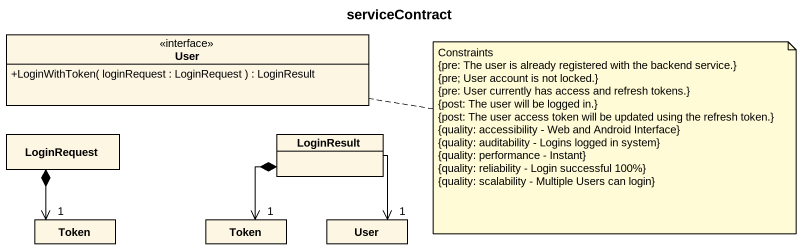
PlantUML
@startuml
title serviceContract
hide circle
hide empty members
skinparam classAttributeIconSize 0
interface User {
  +LoginWithToken( loginRequest : LoginRequest ) : LoginResult
}
class LoginRequest
class LoginResult
class Token
class "Token" as Token_2
class "User" as User_2
LoginRequest *--> "1" Token
LoginResult *--> "1" Token_2
LoginResult --> "1" User_2
note right of User
  Constraints
  {pre: The user is already registered with the backend service.}
  {pre; User account is not locked.}
  {pre: User currently has access and refresh tokens.}
  {post: The user will be logged in.}
  {post: The user access token will be updated using the refresh token.}
  {quality: accessibility - Web and Android Interface}
  {quality: auditability - Logins logged in system}
  {quality: performance - Instant}
  {quality: reliability - Login successful 100%}
  {quality: scalability - Multiple Users can login}
end note
@enduml
